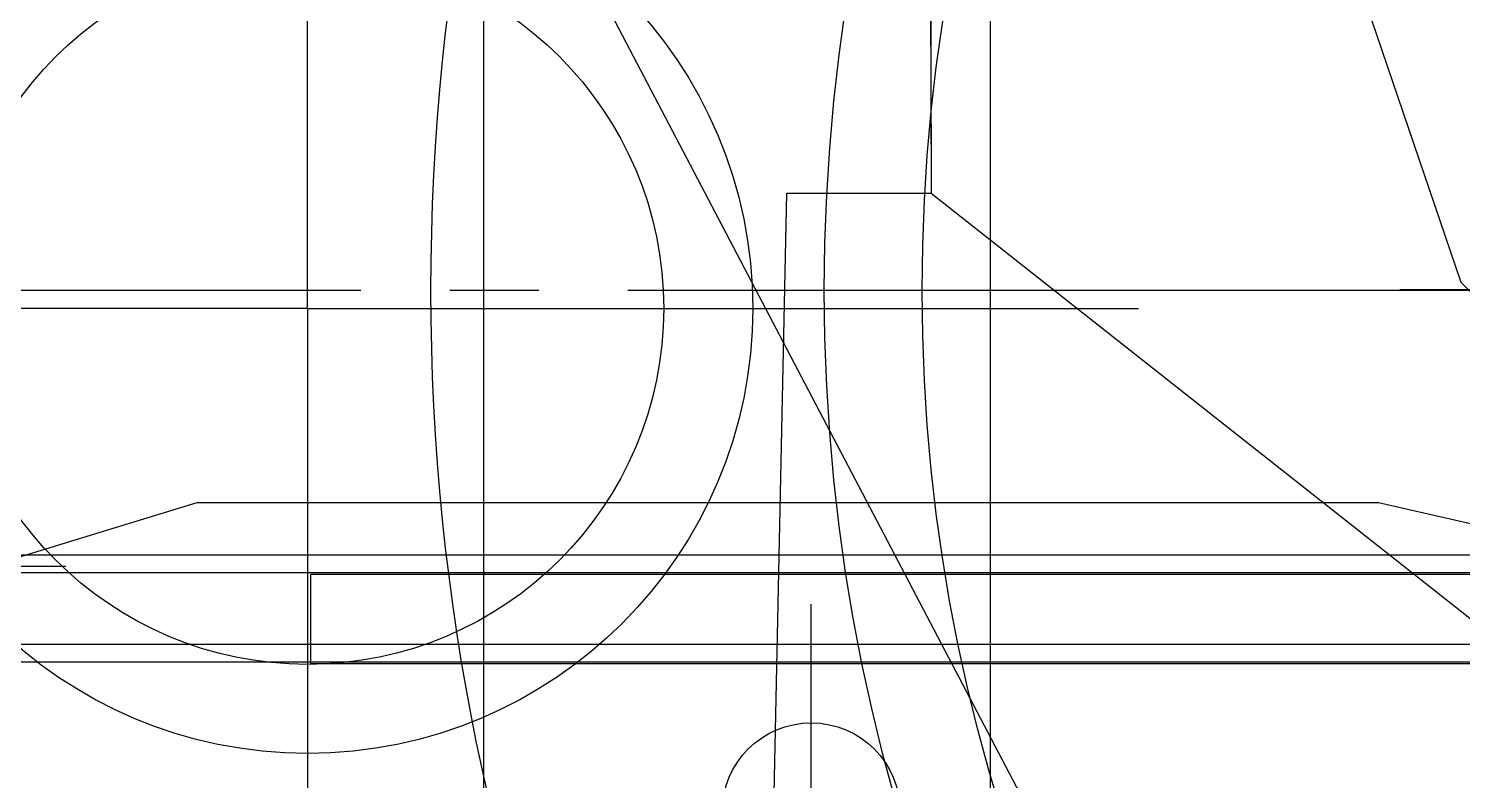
# Model space of a CAD drawing. Extents: x -381 to 213, y -63 to 250.
# Drawn here: x -162.65 to -138.5, y 4.36 to 17.03 of the extents above; entities that cross this region are included whole.
import ezdxf

# ---------------------------------------------------------------- set-up
doc = ezdxf.new("R2010")
doc.units = 0
doc.header["$MEASUREMENT"] = 0
for name, pattern in [('K5LT65535', [0]), ('K5LT_AXLED', [19.5, 15, -1.5, 1.5, -1.5]), ('K5LT_BASIC', [0])]:
    doc.linetypes.add(name, pattern=pattern)
doc.layers.add('Системный слой', color=7, linetype='Continuous')

# ---------------------------------------------------------------- blocks, each defined once
blk = doc.blocks.new('*U')
at = {"layer": 'Системный слой', "color": 30, "linetype": 'K5LT_AXLED'}
for p, q in [((54.117, 5.679), (54.117, 19.679)), ((54.117, 5.679), (54.117, 19.179)), ((54.117, 5.679), (54.117, 19.179)), ((94.013, 5.981), (25.516, 5.981)), ((94.013, 5.981), (25.516, 5.981)), ((94.013, 5.982), (27.498, 5.982)), ((94.013, 5.982), (27.498, 5.982)), ((94.013, 5.981), (29.478, 5.981)), ((94.013, 5.981), (29.478, 5.981)), ((54.117, 5.679), (40.117, 5.679)), ((54.117, 5.679), (40.617, 5.679)), ((54.117, 5.679), (40.617, 5.679)), ((54.117, 5.679), (67.617, 5.679)), ((54.117, 5.679), (54.117, -7.821)), ((54.117, 5.679), (68.117, 5.679)), ((54.117, 5.679), (54.117, -8.321)), ((54.117, 5.679), (67.617, 5.679)), ((54.117, 5.679), (54.117, -7.821)), ((29.045, 1.333), (50.045, 1.333)), ((62.602, -2.806), (62.602, 0.694)), ((-21.536, -16.111), (-43.036, -16.111))]:
    blk.add_line(p, q, dxfattribs=at)
at = {"layer": 'Системный слой', "color": 5, "linetype": 'K5LT_BASIC'}
for p, q in [((65.617, 15.679), (65.617, -4.321)), ((156.17, 1.223), (-168.83, 1.223)), ((-168.83, 1.223), (-168.83, -0.277)), ((-168.83, -0.277), (156.17, -0.277))]:
    blk.add_line(p, q, dxfattribs=at)
blk = doc.blocks.new('*F')
at = {"layer": 'Системный слой', "color": 5, "linetype": 'K5LT65535'}
for points in [[(64.596, 19.329), (64.622, 7.622), (81.088, -5.377), (88.903, -4.978), (92.492, -0.911), (98.313, 0.923), (104.773, 1.96), (112.827, 1.96), (117.931, 0.764), (123.434, -1.15)], [(61.31, -34.166), (-32.345, -34.121), (-47.082, -29.094), (-58.662, -6.988), (-60.958, -2.49), (-65.073, -0.385), (-75.983, 2.103), (-86.605, 2.103), (-95.888, 2.103), (-104.022, -0.385), (-108.998, -5.361), (-114.262, -13.687), (-130.243, -13.687), (-130.243, 12.152), (-51.58, 12.152), (-42.01, -15.983), (-39.427, -18.567), (-35.886, -20.385), (-31.867, -21.534), (54.835, -21.534), (57.084, -19.285), (57.084, 15.692), (64.596, 15.692), (64.622, 7.622)], [(88.903, -4.978), (73.671, -34.166), (61.31, -34.166), (62.188, 7.622), (64.622, 7.622), (81.088, -5.377), (88.903, -4.978)]]:
    blk.add_lwpolyline(points, dxfattribs=at)
at = {"layer": 'Системный слой', "color": 5, "linetype": 'K5LT_BASIC'}
for centre, radius in [((94.013, 5.981), 62.534), ((94.013, 5.981), 62.534), ((94.013, 5.981), 37.817), ((94.013, 5.981), 37.817), ((94.013, 5.981), 31.192), ((94.013, 5.981), 31.192), ((94.013, 5.982), 29.543), ((94.013, 5.982), 29.543), ((54.117, 5.679), 7.5), ((54.117, 5.679), 6), ((62.602, -2.806), 1.5)]:
    blk.add_circle(centre, radius, dxfattribs=at)
at = {"layer": 'Системный слой'}
blk.add_blockref('*U', (0, 0), dxfattribs=at)
blk.add_blockref('*U', (0, 0), dxfattribs=at)
blk.add_blockref('*U', (0, 0), dxfattribs=at)
blk.add_blockref('*U', (0, 0), dxfattribs=at)
blk.add_blockref('*U', (0, 0), dxfattribs=at)
blk.add_blockref('*U', (0, 0), dxfattribs=at)
blk.add_blockref('*U', (0, 0), dxfattribs=at)
blk.add_blockref('*U', (0, 0), dxfattribs=at)
blk.add_blockref('*U', (0, 0), dxfattribs=at)
blk.add_blockref('*U', (0, 0), dxfattribs=at)
blk.add_blockref('*U', (0, 0), dxfattribs=at)
blk.add_blockref('*U', (0, 0), dxfattribs=at)
blk.add_blockref('*U', (0, 0), dxfattribs=at)
blk.add_blockref('*U', (0, 0), dxfattribs=at)
blk.add_blockref('*U', (0, 0), dxfattribs=at)
blk.add_blockref('*U', (0, 0), dxfattribs=at)
blk.add_blockref('*U', (0, 0), dxfattribs=at)
blk.add_blockref('*U', (0, 0), dxfattribs=at)
blk.add_blockref('*U', (0, 0), dxfattribs=at)
blk.add_blockref('*U', (0, 0), dxfattribs=at)
blk.add_blockref('*U', (0, 0), dxfattribs=at)
blk.add_blockref('*U', (0, 0), dxfattribs=at)
blk.add_blockref('*U', (0, 0), dxfattribs=at)
blk.add_blockref('*U', (0, 0), dxfattribs=at)
blk.add_blockref('*U', (0, 0), dxfattribs=at)
blk.add_blockref('*U', (0, 0), dxfattribs=at)
blk.add_blockref('*U', (0, 0), dxfattribs=at)
blk.add_blockref('*U', (0, 0), dxfattribs=at)
blk.add_blockref('*U', (0, 0), dxfattribs=at)
blk.add_blockref('*U', (0, 0), dxfattribs=at)
blk.add_blockref('*U', (0, 0), dxfattribs=at)
blk.add_blockref('*U', (0, 0), dxfattribs=at)
blk.add_blockref('*U', (0, 0), dxfattribs=at)
blk.add_blockref('*U', (0, 0), dxfattribs=at)
blk.add_blockref('*U', (0, 0), dxfattribs=at)
blk.add_blockref('*U', (0, 0), dxfattribs=at)
blk.add_blockref('*U', (0, 0), dxfattribs=at)
blk.add_blockref('*U', (0, 0), dxfattribs=at)
blk.add_blockref('*U', (0, 0), dxfattribs=at)
blk.add_blockref('*U', (0, 0), dxfattribs=at)
blk.add_blockref('*U', (0, 0), dxfattribs=at)
blk.add_blockref('*U', (0, 0), dxfattribs=at)
blk.add_blockref('*U', (0, 0), dxfattribs=at)
blk.add_blockref('*U', (0, 0), dxfattribs=at)
blk.add_blockref('*U', (0, 0), dxfattribs=at)
blk.add_blockref('*U', (0, 0), dxfattribs=at)
blk.add_blockref('*U', (0, 0), dxfattribs=at)
blk.add_blockref('*U', (0, 0), dxfattribs=at)
blk.add_blockref('*U', (0, 0), dxfattribs=at)
blk.add_blockref('*U', (0, 0), dxfattribs=at)
blk.add_blockref('*U', (0, 0), dxfattribs=at)
blk.add_blockref('*U', (0, 0), dxfattribs=at)
blk.add_blockref('*U', (0, 0), dxfattribs=at)
blk.add_blockref('*U', (0, 0), dxfattribs=at)
blk.add_blockref('*U', (0, 0), dxfattribs=at)
blk.add_blockref('*U', (0, 0), dxfattribs=at)
blk.add_blockref('*U', (0, 0), dxfattribs=at)
blk.add_blockref('*U', (0, 0), dxfattribs=at)
blk.add_blockref('*U', (0, 0), dxfattribs=at)
blk.add_blockref('*U', (0, 0), dxfattribs=at)
blk.add_blockref('*U', (0, 0), dxfattribs=at)
blk.add_blockref('*U', (0, 0), dxfattribs=at)
blk.add_blockref('*U', (0, 0), dxfattribs=at)
blk.add_blockref('*U', (0, 0), dxfattribs=at)
blk.add_blockref('*U', (0, 0), dxfattribs=at)
blk.add_blockref('*U', (0, 0), dxfattribs=at)
blk.add_blockref('*U', (0, 0), dxfattribs=at)
blk.add_blockref('*U', (0, 0), dxfattribs=at)
blk.add_blockref('*U', (0, 0), dxfattribs=at)
blk.add_blockref('*U', (0, 0), dxfattribs=at)
blk.add_blockref('*U', (0, 0), dxfattribs=at)
blk.add_blockref('*U', (0, 0), dxfattribs=at)
blk.add_blockref('*U', (0, 0), dxfattribs=at)
blk.add_blockref('*U', (0, 0), dxfattribs=at)
blk.add_blockref('*U', (0, 0), dxfattribs=at)
blk.add_blockref('*U', (0, 0), dxfattribs=at)
blk.add_blockref('*U', (0, 0), dxfattribs=at)
blk.add_blockref('*U', (0, 0), dxfattribs=at)
blk.add_blockref('*U', (0, 0), dxfattribs=at)
blk.add_blockref('*U', (0, 0), dxfattribs=at)
blk.add_blockref('*U', (0, 0), dxfattribs=at)
blk.add_blockref('*U', (0, 0), dxfattribs=at)
blk.add_blockref('*U', (0, 0), dxfattribs=at)
blk.add_blockref('*U', (0, 0), dxfattribs=at)
blk.add_blockref('*U', (0, 0), dxfattribs=at)
blk.add_blockref('*U', (0, 0), dxfattribs=at)
blk.add_blockref('*U', (0, 0), dxfattribs=at)
blk.add_blockref('*U', (0, 0), dxfattribs=at)
blk.add_blockref('*U', (0, 0), dxfattribs=at)
blk.add_blockref('*U', (0, 0), dxfattribs=at)
blk.add_blockref('*U', (0, 0), dxfattribs=at)
blk.add_blockref('*U', (0, 0), dxfattribs=at)
blk.add_blockref('*U', (0, 0), dxfattribs=at)
blk.add_blockref('*U', (0, 0), dxfattribs=at)
blk.add_blockref('*U', (0, 0), dxfattribs=at)
blk.add_blockref('*U', (0, 0), dxfattribs=at)
blk.add_blockref('*U', (0, 0), dxfattribs=at)
blk.add_blockref('*U', (0, 0), dxfattribs=at)
blk.add_blockref('*U', (0, 0), dxfattribs=at)
blk.add_blockref('*U', (0, 0), dxfattribs=at)
blk.add_blockref('*U', (0, 0), dxfattribs=at)
blk.add_blockref('*U', (0, 0), dxfattribs=at)
blk.add_blockref('*U', (0, 0), dxfattribs=at)
blk.add_blockref('*U', (0, 0), dxfattribs=at)
blk.add_blockref('*U', (0, 0), dxfattribs=at)
blk.add_blockref('*U', (0, 0), dxfattribs=at)
blk.add_blockref('*U', (0, 0), dxfattribs=at)
blk.add_blockref('*U', (0, 0), dxfattribs=at)
blk.add_blockref('*U', (0, 0), dxfattribs=at)
blk.add_blockref('*U', (0, 0), dxfattribs=at)
blk.add_blockref('*U', (0, 0), dxfattribs=at)
blk.add_blockref('*U', (0, 0), dxfattribs=at)
blk.add_blockref('*U', (0, 0), dxfattribs=at)
blk.add_blockref('*U', (0, 0), dxfattribs=at)
blk.add_blockref('*U', (0, 0), dxfattribs=at)
blk.add_blockref('*U', (0, 0), dxfattribs=at)
blk.add_blockref('*U', (0, 0), dxfattribs=at)
blk.add_blockref('*U', (0, 0), dxfattribs=at)
blk.add_blockref('*U', (0, 0), dxfattribs=at)
blk.add_blockref('*U', (0, 0), dxfattribs=at)
blk.add_blockref('*U', (0, 0), dxfattribs=at)
blk.add_blockref('*U', (0, 0), dxfattribs=at)
blk.add_blockref('*U', (0, 0), dxfattribs=at)
blk.add_blockref('*U', (0, 0), dxfattribs=at)
blk.add_blockref('*U', (0, 0), dxfattribs=at)
blk.add_blockref('*U', (0, 0), dxfattribs=at)
blk.add_blockref('*U', (0, 0), dxfattribs=at)
blk.add_blockref('*U', (0, 0), dxfattribs=at)
blk.add_blockref('*U', (0, 0), dxfattribs=at)
blk.add_blockref('*U', (0, 0), dxfattribs=at)
blk.add_blockref('*U', (0, 0), dxfattribs=at)
blk.add_blockref('*U', (0, 0), dxfattribs=at)
blk.add_blockref('*U', (0, 0), dxfattribs=at)
blk.add_blockref('*U', (0, 0), dxfattribs=at)
blk.add_blockref('*U', (0, 0), dxfattribs=at)
blk.add_blockref('*U', (0, 0), dxfattribs=at)
blk.add_blockref('*U', (0, 0), dxfattribs=at)
blk.add_blockref('*U', (0, 0), dxfattribs=at)
blk.add_blockref('*U', (0, 0), dxfattribs=at)
blk.add_blockref('*U', (0, 0), dxfattribs=at)
blk.add_blockref('*U', (0, 0), dxfattribs=at)
blk.add_blockref('*U', (0, 0), dxfattribs=at)
blk.add_blockref('*U', (0, 0), dxfattribs=at)
blk.add_blockref('*U', (0, 0), dxfattribs=at)
blk.add_blockref('*U', (0, 0), dxfattribs=at)
blk.add_blockref('*U', (0, 0), dxfattribs=at)
blk.add_blockref('*U', (0, 0), dxfattribs=at)
blk.add_blockref('*U', (0, 0), dxfattribs=at)
blk.add_blockref('*U', (0, 0), dxfattribs=at)
blk.add_blockref('*U', (0, 0), dxfattribs=at)
blk.add_blockref('*U', (0, 0), dxfattribs=at)
blk.add_blockref('*U', (0, 0), dxfattribs=at)
blk.add_blockref('*U', (0, 0), dxfattribs=at)
blk.add_blockref('*U', (0, 0), dxfattribs=at)
blk.add_blockref('*U', (0, 0), dxfattribs=at)
blk.add_blockref('*U', (0, 0), dxfattribs=at)
blk.add_blockref('*U', (0, 0), dxfattribs=at)
blk.add_blockref('*U', (0, 0), dxfattribs=at)
blk.add_blockref('*U', (0, 0), dxfattribs=at)
blk.add_blockref('*U', (0, 0), dxfattribs=at)
blk.add_blockref('*U', (0, 0), dxfattribs=at)
blk.add_blockref('*U', (0, 0), dxfattribs=at)
blk.add_blockref('*U', (0, 0), dxfattribs=at)
blk.add_blockref('*U', (0, 0), dxfattribs=at)
blk.add_blockref('*U', (0, 0), dxfattribs=at)
blk.add_blockref('*U', (0, 0), dxfattribs=at)
blk.add_blockref('*U', (0, 0), dxfattribs=at)
blk.add_blockref('*U', (0, 0), dxfattribs=at)
blk.add_blockref('*U', (0, 0), dxfattribs=at)
blk.add_blockref('*U', (0, 0), dxfattribs=at)
blk.add_blockref('*U', (0, 0), dxfattribs=at)
blk.add_blockref('*U', (0, 0), dxfattribs=at)
blk.add_blockref('*U', (0, 0), dxfattribs=at)
blk.add_blockref('*U', (0, 0), dxfattribs=at)
blk.add_blockref('*U', (0, 0), dxfattribs=at)
blk.add_blockref('*U', (0, 0), dxfattribs=at)
blk.add_blockref('*U', (0, 0), dxfattribs=at)
blk.add_blockref('*U', (0, 0), dxfattribs=at)
blk.add_blockref('*U', (0, 0), dxfattribs=at)
blk.add_blockref('*U', (0, 0), dxfattribs=at)
blk.add_blockref('*U', (0, 0), dxfattribs=at)
blk.add_blockref('*U', (0, 0), dxfattribs=at)
blk.add_blockref('*U', (0, 0), dxfattribs=at)
blk.add_blockref('*U', (0, 0), dxfattribs=at)
blk.add_blockref('*U', (0, 0), dxfattribs=at)
blk.add_blockref('*U', (0, 0), dxfattribs=at)
blk.add_blockref('*U', (0, 0), dxfattribs=at)
blk.add_blockref('*U', (0, 0), dxfattribs=at)
blk.add_blockref('*U', (0, 0), dxfattribs=at)
blk.add_blockref('*U', (0, 0), dxfattribs=at)
blk.add_blockref('*U', (0, 0), dxfattribs=at)
blk.add_blockref('*U', (0, 0), dxfattribs=at)
blk.add_blockref('*U', (0, 0), dxfattribs=at)
blk.add_blockref('*U', (0, 0), dxfattribs=at)
blk.add_blockref('*U', (0, 0), dxfattribs=at)
blk.add_blockref('*U', (0, 0), dxfattribs=at)
blk.add_blockref('*U', (0, 0), dxfattribs=at)
blk.add_blockref('*U', (0, 0), dxfattribs=at)
blk.add_blockref('*U', (0, 0), dxfattribs=at)
blk.add_blockref('*U', (0, 0), dxfattribs=at)
blk.add_blockref('*U', (0, 0), dxfattribs=at)
blk.add_blockref('*U', (0, 0), dxfattribs=at)
blk.add_blockref('*U', (0, 0), dxfattribs=at)
blk.add_blockref('*U', (0, 0), dxfattribs=at)
blk.add_blockref('*U', (0, 0), dxfattribs=at)
blk.add_blockref('*U', (0, 0), dxfattribs=at)
blk.add_blockref('*U', (0, 0), dxfattribs=at)

msp = doc.modelspace()

# ---------------------------------------------------------------- block references
at = {"layer": 'Системный слой'}
for p in [(-96.515, 28.741), (-63.927, 6.935), (-212.068, 6.637), (10.927, 6.609)]:
    msp.add_blockref('*F', p, dxfattribs=at)

doc.saveas('drawing.dxf')
